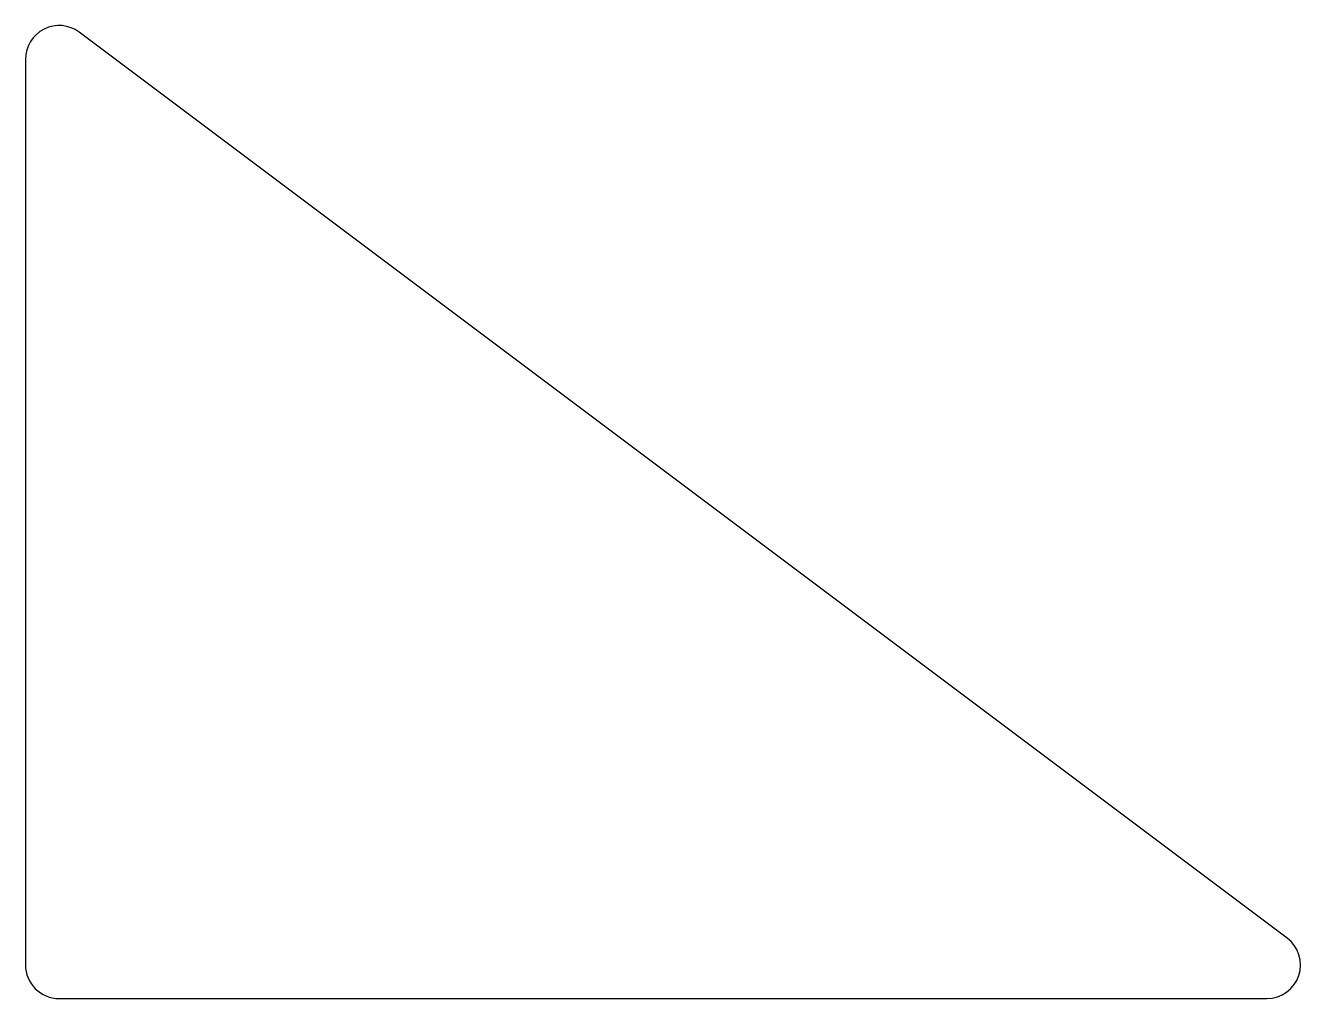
# Model space of a CAD drawing. Header units: millimetres. Extents: x 0 to 76, y 0 to 58.
import ezdxf

# ---------------------------------------------------------------- set-up
doc = ezdxf.new("R2010")
doc.units = ezdxf.units.MM
doc.layers.add('CUT', color=7, linetype='CONTINUOUS')

msp = doc.modelspace()

# ---------------------------------------------------------------- linework, layer by layer
at = {"layer": 'CUT'}
msp.add_lwpolyline([(0, 2, 0.414214), (2, 0), (74, 0, 0.720759), (75.2, 3.6), (3.2, 57.6, 0.618034), (0, 56)], format="xyb", close=True, dxfattribs=at)

doc.saveas('drawing.dxf')
